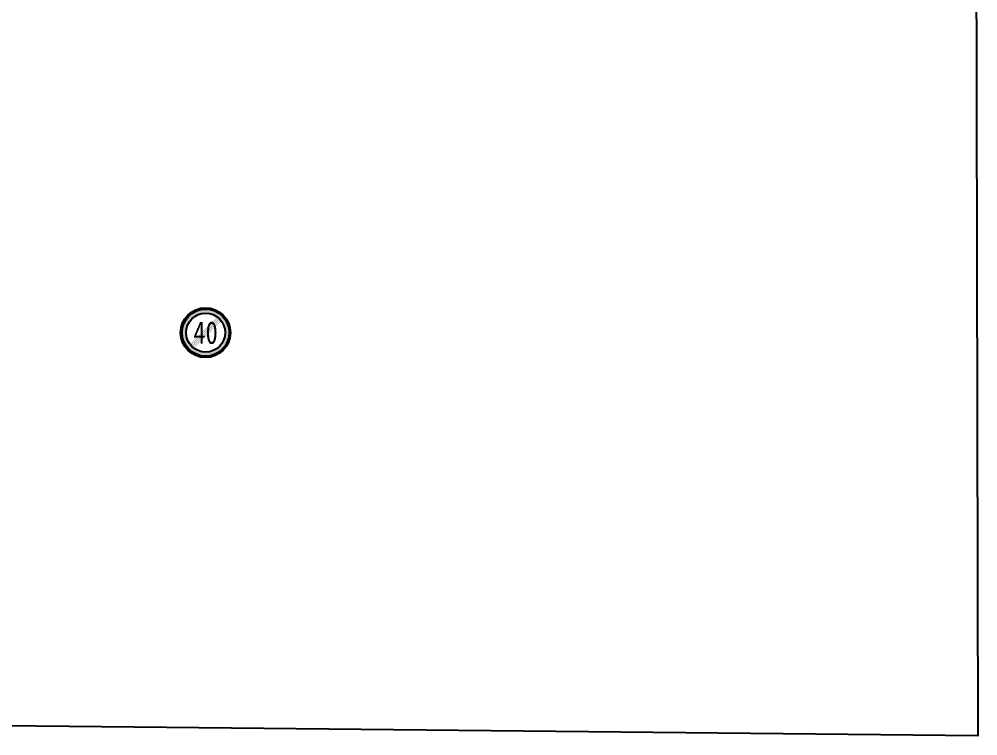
# Model space of a CAD drawing. Extents: x 9922 to 15217, y 1175 to 2938.
# Drawn here: x 14447 to 15217, y 1175 to 1751 of the extents above; entities that cross this region are included whole.
import ezdxf
from ezdxf.enums import TextEntityAlignment as Align

# ---------------------------------------------------------------- set-up
doc = ezdxf.new("R2010")
doc.units = 0
doc.header["$LTSCALE"] = 5
for name, color, linetype in [('2', 7, 'CONTINUOUS'), ('J-交通标志', 4, 'CONTINUOUS'), ('内框', 4, 'CONTINUOUS'), ('尺寸标注', 4, 'CONTINUOUS'), ('标志', 4, 'CONTINUOUS')]:
    doc.layers.add(name, color=color, linetype=linetype)
doc.styles.add('黑体', font='SIMHEI.TTF')

# ---------------------------------------------------------------- blocks, each defined once
blk = doc.blocks.new('jiechu40')
at = {"layer": '标志'}
h = blk.add_hatch(color=7, dxfattribs=at)
edge = h.paths.add_edge_path(flags=16)
edge.add_arc((0.07, -0.07), 15.66, 0, 360)
edge = h.paths.add_edge_path()
edge.add_arc((0.07, -0.07), 18.91, 0, 360)
at = {"layer": 'J-交通标志', "color": 7}
blk.add_circle((-0.03, -0.12), 20, dxfattribs=at)
at = {"layer": '内框', "color": 7}
for radius in [18.91, 15.66]:
    blk.add_circle((0.07, -0.07), radius, dxfattribs=at)
at = {"layer": '尺寸标注', "color": 7, "const_width": 0.2}
for points in [[(-12.39, -9.56), (9.56, 12.39)], [(-11.75, -10.34), (10.34, 11.75)], [(-11.07, -11.07), (11.07, 11.07)], [(-10.35, -11.76), (11.76, 10.35)], [(-9.58, -12.4), (12.4, 9.58)]]:
    blk.add_lwpolyline(points, dxfattribs=at)
at = {"layer": '标志', "color": 7, "style": '黑体', "width": 0.8}
blk.add_text('40', height=18, dxfattribs=at).set_placement((0.07, -0.07), align=Align.MIDDLE_CENTER)

msp = doc.modelspace()

# ---------------------------------------------------------------- linework, layer by layer
at = {"layer": '2', "linetype": 'Continuous'}
msp.add_lwpolyline([(13001.21036, 2326.83981), (15214.54986, 2326.83981), (15217.07369, 1175.46665), (13001.21036, 1198.16023)], close=True, dxfattribs=at)

# ---------------------------------------------------------------- block references
msp.add_blockref('jiechu40', (14596.82124, 1499.44395), dxfattribs=at)

doc.saveas('drawing.dxf')
